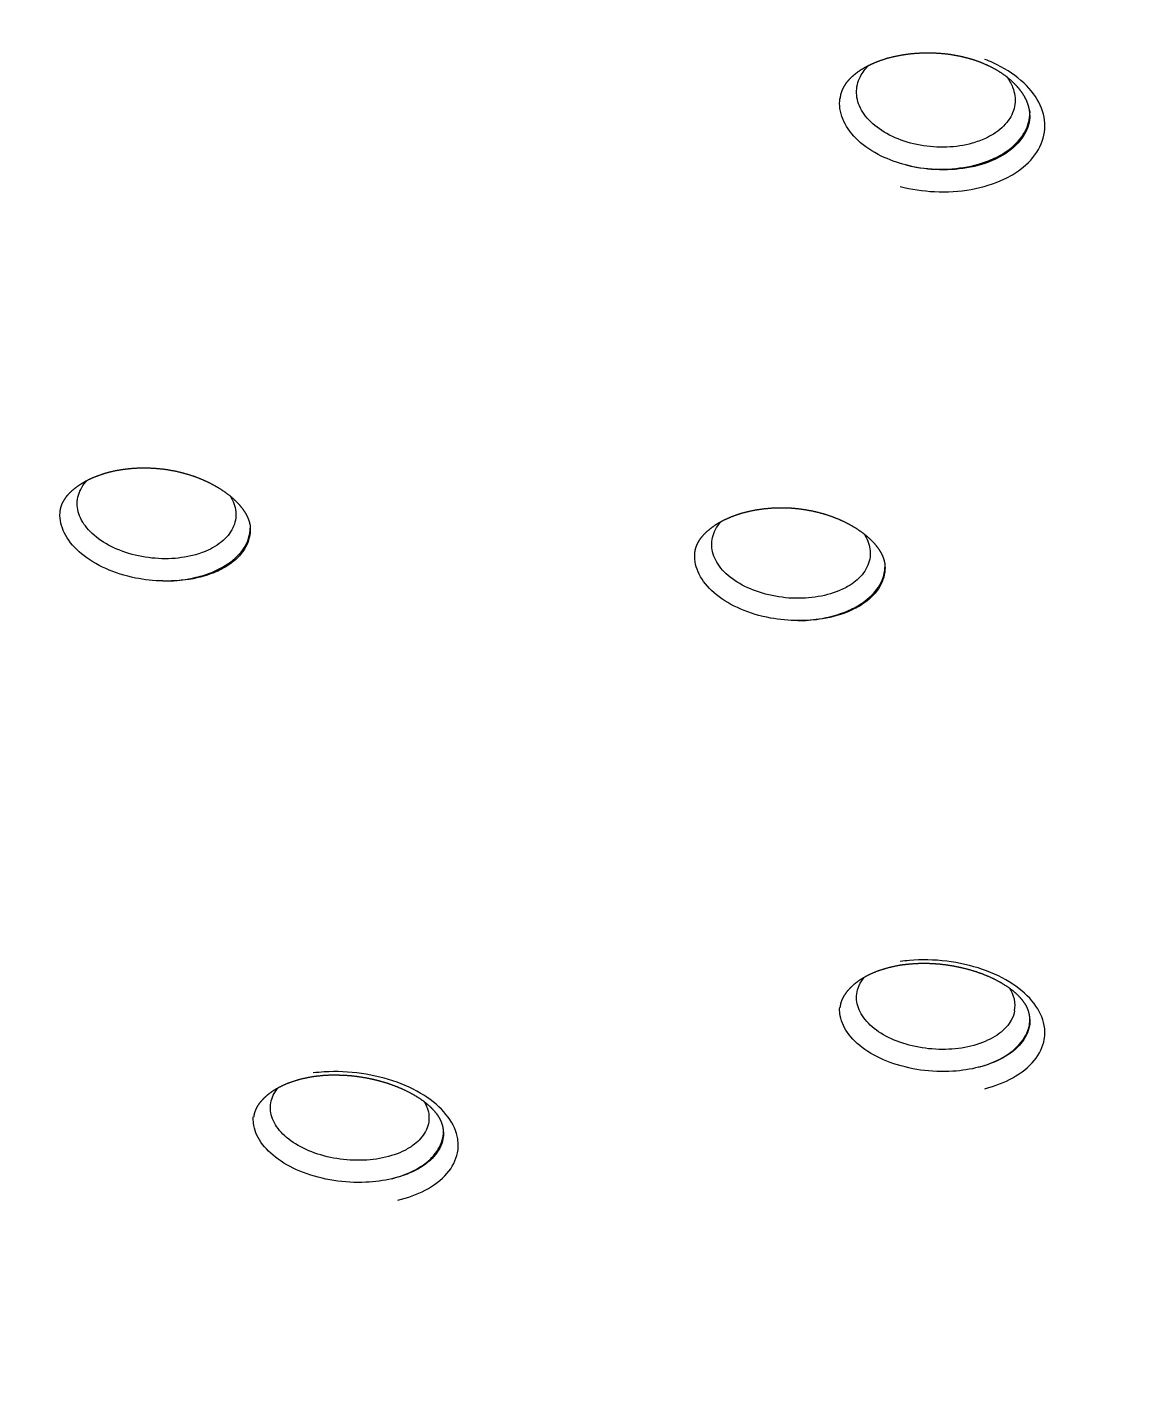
# Model space of a CAD drawing. Header units: millimetres. Extents: x 12827 to 13247, y 6457 to 7051.
# Drawn here: x 12955.004 to 12956.417, y 6714.666 to 6716.396 of the extents above; entities that cross this region are included whole.
import ezdxf

# ---------------------------------------------------------------- set-up
doc = ezdxf.new("R2010")
doc.units = ezdxf.units.MM
doc.header["$LTSCALE"] = 10
doc.layers.add('DWG', color=7, linetype='Continuous')
doc.layers.add('W', color=7, linetype='Continuous')

# ---------------------------------------------------------------- blocks, each defined once
blk = doc.blocks.new('A$C79601A18')
at = {"layer": 'W'}
blk.add_arc((39.7634, 77.4618), 0.0386, 349.9283, 34.1682, dxfattribs=at)
for points, degree, knots in [([(35.0181, 77.9442), (35.019, 78.0128), (35.0217, 78.0814), (35.0262, 78.15), (35.0324, 78.2186), (35.0404, 78.287), (35.0502, 78.3554), (35.0618, 78.4237), (35.0751, 78.4918), (35.0902, 78.5599), (35.1071, 78.6277), (35.1258, 78.6954), (35.1462, 78.763), (35.1683, 78.8303), (35.1923, 78.8974), (35.2179, 78.9643), (35.2453, 79.0309), (35.2745, 79.0973), (35.3053, 79.1633), (35.3379, 79.2291), (35.3722, 79.2945), (35.408, 79.3592), (35.4454, 79.4236), (35.4845, 79.4876), (35.5253, 79.5512), (35.5677, 79.6144), (35.6118, 79.6772), (35.6575, 79.7396), (35.7047, 79.8015), (35.7536, 79.8629), (35.8041, 79.9239), (35.8562, 79.9843), (35.9098, 80.0443), (35.965, 80.1037), (36.0218, 80.1626), (36.08, 80.2209), (36.1398, 80.2786), (36.201, 80.3358), (36.2638, 80.3923), (36.328, 80.4482), (36.3936, 80.5035), (36.4604, 80.5579), (36.5285, 80.6116), (36.598, 80.6646), (36.6689, 80.7169), (36.7411, 80.7685), (36.8147, 80.8194), (36.8896, 80.8696), (36.9657, 80.9191), (37.0432, 80.9677), (37.1218, 81.0157), (37.2017, 81.0628), (37.2829, 81.1091), (37.3652, 81.1547), (37.4486, 81.1994), (37.5333, 81.2433), (37.619, 81.2863), (37.7059, 81.3285), (37.7938, 81.3698), (37.8828, 81.4103), (37.9728, 81.4498), (38.0638, 81.4885), (38.1558, 81.5262), (38.2487, 81.5631), (38.3426, 81.599), (38.4374, 81.634), (38.5331, 81.668), (38.6296, 81.7011), (38.727, 81.7332), (38.8252, 81.7643), (38.9242, 81.7945), (39.024, 81.8237), (39.1245, 81.8519), (39.2258, 81.8791), (39.3277, 81.9053), (39.4303, 81.9305), (39.5335, 81.9546), (39.6373, 81.9778), (39.7418, 81.9999), (39.8467, 82.0209), (39.9523, 82.041), (40.0583, 82.0599), (40.1648, 82.0779), (40.2718, 82.0947), (40.3792, 82.1105), (40.487, 82.1253), (40.5951, 82.1389), (40.7036, 82.1515), (40.8124, 82.163), (40.9215, 82.1734), (41.0309, 82.1828), (41.1405, 82.1911), (41.2502, 82.1982), (41.3602, 82.2043), (41.4703, 82.2093), (41.5805, 82.2132), (41.6908, 82.216), (41.8011, 82.2177), (41.9115, 82.2183), (42.0219, 82.2178), (42.1322, 82.2163), (42.2425, 82.2136), (42.3528, 82.2098), (42.4629, 82.205), (42.5729, 82.199), (42.6827, 82.192), (42.7923, 82.1838), (42.9017, 82.1746), (43.0108, 82.1643), (43.1197, 82.1529), (43.2282, 82.1405), (43.3364, 82.1269), (43.4443, 82.1123), (43.5517, 82.0967), (43.6588, 82.0799), (43.7654, 82.0621), (43.8715, 82.0433), (43.9771, 82.0233), (44.0822, 82.0024), (44.1867, 81.9804), (44.2907, 81.9574), (44.394, 81.9333), (44.4967, 81.9083), (44.5987, 81.8822), (44.7, 81.8551), (44.8007, 81.827), (44.9005, 81.7979), (44.9997, 81.7679), (45.098, 81.7368), (45.1955, 81.7048), (45.2922, 81.6718), (45.388, 81.6379), (45.4829, 81.603), (45.5769, 81.5672), (45.67, 81.5305), (45.7621, 81.4928), (45.8532, 81.4543), (45.9433, 81.4148), (46.0324, 81.3745), (46.1204, 81.3333), (46.2074, 81.2912), (46.2932, 81.2483), (46.3779, 81.2045), (46.4614, 81.1599), (46.5438, 81.1145), (46.625, 81.0683), (46.705, 81.0213), (46.7838, 80.9735), (46.8613, 80.9249), (46.9376, 80.8756), (47.0125, 80.8256), (47.0862, 80.7748), (47.1586, 80.7233), (47.2296, 80.6711), (47.2992, 80.6182), (47.3675, 80.5646), (47.4343, 80.5104), (47.4998, 80.4555), (47.5638, 80.4), (47.6264, 80.3439), (47.6875, 80.2871), (47.7472, 80.2297), (47.8055, 80.1718), (47.8622, 80.1133), (47.9174, 80.0542), (47.971, 79.9946), (48.0231, 79.9345), (48.0737, 79.8739), (48.1226, 79.8128), (48.17, 79.7513), (48.2158, 79.6893), (48.2599, 79.6269), (48.3025, 79.564), (48.3434, 79.5008), (48.3827, 79.4372), (48.4203, 79.3732), (48.4563, 79.3089), (48.4906, 79.2442), (48.5232, 79.1792), (48.5542, 79.1139), (48.5835, 79.0483), (48.6062, 78.9942), (48.6279, 78.94), (48.6484, 78.8856), (48.6677, 78.831), (48.6859, 78.7762), (48.7029, 78.7214), (48.7187, 78.6664), (48.7334, 78.6113), (48.7469, 78.5561), (48.7593, 78.5008), (48.7704, 78.4454), (48.7804, 78.3899), (48.7893, 78.3343), (48.7969, 78.2787), (48.8034, 78.223), (48.8087, 78.1673), (48.8128, 78.1116), (48.8158, 78.0558), (48.8175, 78), (48.8181, 77.9442)], 1, [6.283185, 6.283185, 6.299334, 6.315483, 6.331633, 6.347782, 6.363931, 6.38008, 6.396229, 6.412378, 6.428527, 6.444676, 6.460825, 6.476974, 6.493123, 6.509272, 6.525421, 6.541571, 6.55772, 6.573869, 6.590018, 6.606167, 6.622217, 6.638267, 6.654317, 6.670367, 6.686417, 6.702467, 6.718517, 6.734567, 6.750617, 6.766667, 6.782716, 6.798766, 6.814816, 6.830866, 6.846916, 6.862966, 6.879016, 6.895066, 6.911116, 6.927166, 6.943135, 6.959103, 6.975071, 6.99104, 7.007008, 7.022977, 7.038945, 7.054914, 7.070882, 7.08685, 7.102819, 7.118787, 7.134756, 7.150724, 7.166693, 7.182661, 7.198629, 7.214598, 7.230566, 7.246535, 7.262493, 7.27845, 7.294408, 7.310366, 7.326324, 7.342282, 7.35824, 7.374198, 7.390156, 7.406113, 7.422071, 7.438029, 7.453987, 7.469945, 7.485903, 7.501861, 7.517818, 7.533776, 7.549734, 7.565692, 7.581655, 7.597617, 7.61358, 7.629543, 7.645505, 7.661468, 7.67743, 7.693393, 7.709356, 7.725318, 7.741281, 7.757244, 7.773206, 7.789169, 7.805131, 7.821094, 7.837057, 7.853019, 7.868982, 7.884945, 7.900909, 7.916874, 7.932839, 7.948803, 7.964768, 7.980733, 7.996698, 8.012662, 8.028627, 8.044592, 8.060557, 8.076521, 8.092486, 8.108451, 8.124415, 8.14038, 8.156345, 8.17231, 8.188274, 8.204239, 8.220201, 8.236162, 8.252124, 8.268086, 8.284048, 8.300009, 8.315971, 8.331933, 8.347894, 8.363856, 8.379818, 8.395779, 8.411741, 8.427703, 8.443664, 8.459626, 8.475588, 8.49155, 8.507511, 8.523473, 8.539431, 8.555388, 8.571346, 8.587303, 8.603261, 8.619219, 8.635176, 8.651134, 8.667091, 8.683049, 8.699007, 8.714964, 8.730922, 8.746879, 8.762837, 8.778795, 8.794752, 8.81071, 8.826667, 8.842625, 8.858602, 8.874578, 8.890554, 8.906531, 8.922507, 8.938484, 8.95446, 8.970437, 8.986413, 9.00239, 9.018366, 9.034343, 9.050319, 9.066295, 9.082272, 9.098248, 9.114225, 9.130201, 9.146178, 9.162154, 9.175285, 9.188417, 9.201548, 9.214679, 9.22781, 9.240941, 9.254073, 9.267204, 9.280335, 9.293466, 9.306597, 9.319728, 9.33286, 9.345991, 9.359122, 9.372253, 9.385384, 9.398516, 9.411647, 9.424778, 9.424778]), ([(39.5817, 78.6049), (39.5825, 78.6099), (39.584, 78.6148), (39.5864, 78.6198), (39.5895, 78.6246), (39.5935, 78.6294), (39.5975, 78.6333), (39.6021, 78.6371), (39.6073, 78.6408), (39.613, 78.6442), (39.6192, 78.6474), (39.626, 78.6505), (39.6333, 78.6532), (39.641, 78.6557), (39.649, 78.6577), (39.6582, 78.6596), (39.6676, 78.661), (39.6773, 78.662), (39.6871, 78.6625), (39.6974, 78.6625), (39.7077, 78.6619), (39.7179, 78.6609), (39.7281, 78.6592), (39.7358, 78.6576), (39.7435, 78.6556), (39.7509, 78.6534), (39.7581, 78.6508)], 1, [0, 0, 0.05262, 0.10524, 0.15786, 0.21048, 0.2631, 0.306445, 0.349789, 0.393134, 0.436478, 0.479823, 0.52495, 0.570077, 0.615204, 0.660331, 0.710131, 0.759932, 0.809732, 0.859533, 0.910823, 0.962113, 1.013404, 1.064694, 1.104881, 1.145068, 1.185255, 1.225443, 1.225443]), ([(39.7646, 78.5546), (39.7594, 78.5522), (39.7538, 78.5501), (39.748, 78.5485), (39.738, 78.5457), (39.727, 78.544), (39.7159, 78.5436), (39.7048, 78.5432), (39.6933, 78.544), (39.6823, 78.546), (39.6823, 78.546), (39.6823, 78.546), (39.6822, 78.546), (39.6713, 78.548), (39.6605, 78.5512), (39.6509, 78.5554), (39.6413, 78.5596), (39.6325, 78.5649), (39.6254, 78.5708), (39.6182, 78.5766), (39.6124, 78.5833), (39.6085, 78.5902), (39.6046, 78.5972), (39.6025, 78.6045), (39.6022, 78.6117), (39.602, 78.6189), (39.6036, 78.6261), (39.6071, 78.6327), (39.6097, 78.6377), (39.6133, 78.6424), (39.6178, 78.6468)], 3, [0, 0, 0, 0, 0.0315059, 0.0315059, 0.0315059, 0.0853637, 0.0853637, 0.0853637, 0.1392151, 0.1392151, 0.1392151, 0.1393223, 0.1393223, 0.1393223, 0.1932107, 0.1932107, 0.1932107, 0.2469845, 0.2469845, 0.2469845, 0.3006241, 0.3006241, 0.3006241, 0.3541672, 0.3541672, 0.3541672, 0.4076923, 0.4076923, 0.4076923, 0.4476997, 0.4476997, 0.4476997, 0.4476997]), ([(39.6572, 78.4939), (39.671, 78.4904), (39.6858, 78.4882), (39.7003, 78.4875), (39.716, 78.4867), (39.732, 78.4877), (39.7468, 78.4903), (39.7616, 78.493), (39.7756, 78.4973), (39.7878, 78.5031), (39.7955, 78.5067), (39.8025, 78.5108), (39.8086, 78.5154), (39.8184, 78.5228), (39.8263, 78.5314), (39.8315, 78.5406), (39.8367, 78.5498), (39.8395, 78.5599), (39.8396, 78.5699), (39.8396, 78.58), (39.837, 78.5903), (39.8319, 78.6001), (39.8268, 78.6099), (39.8191, 78.6193), (39.8094, 78.6277), (39.7997, 78.6362), (39.7877, 78.6437), (39.7745, 78.6498), (39.7711, 78.6514), (39.7676, 78.6528), (39.764, 78.6542)], 3, [0, 0, 0, 0, 0.105635, 0.105635, 0.105635, 0.21966, 0.21966, 0.21966, 0.333497, 0.333497, 0.333497, 0.404144, 0.404144, 0.404144, 0.517359, 0.517359, 0.517359, 0.630573, 0.630573, 0.630573, 0.743803, 0.743803, 0.743803, 0.857229, 0.857229, 0.857229, 0.97094, 0.97094, 0.97094, 1, 1, 1, 1]), ([(39.7581, 78.6508), (39.7656, 78.6476), (39.7728, 78.6442), (39.7796, 78.6404), (39.7859, 78.6364), (39.7918, 78.632), (39.7972, 78.6274), (39.8021, 78.6227), (39.8064, 78.6179), (39.8104, 78.6126), (39.8137, 78.6073), (39.8163, 78.6021), (39.8182, 78.5969), (39.8194, 78.5925), (39.8201, 78.5882), (39.8203, 78.584)], 1, [0, 0, 0.0442098, 0.0884196, 0.1326294, 0.1768392, 0.2223942, 0.2679492, 0.3135042, 0.3590591, 0.4084662, 0.4578732, 0.5072802, 0.5566872, 0.5998711, 0.6430551, 0.686239, 0.686239]), ([(39.7912, 78.6325), (39.7945, 78.6281), (39.7971, 78.6236), (39.7989, 78.619), (39.8017, 78.612), (39.8027, 78.6046), (39.8017, 78.5975), (39.8008, 78.5904), (39.798, 78.5833), (39.7934, 78.577), (39.7889, 78.5707), (39.7825, 78.5649), (39.7748, 78.5601), (39.7716, 78.5581), (39.7682, 78.5562), (39.7646, 78.5546)], 3, [0.7829202, 0.7829202, 0.7829202, 0.7829202, 0.8174318, 0.8174318, 0.8174318, 0.8709534, 0.8709534, 0.8709534, 0.924485, 0.924485, 0.924485, 0.9781128, 0.9781128, 0.9781128, 1, 1, 1, 1]), ([(39.6645, 78.5211), (39.6536, 78.5239), (39.643, 78.5278), (39.6334, 78.5324), (39.6223, 78.5378), (39.6123, 78.5445), (39.6043, 78.5519), (39.5963, 78.5593), (39.5901, 78.5675), (39.5862, 78.576), (39.5822, 78.5844), (39.5804, 78.5933), (39.581, 78.6019), (39.581, 78.603), (39.5811, 78.604), (39.5813, 78.605)], 3, [0, 0, 0, 0, 0.08722, 0.08722, 0.08722, 0.1893989, 0.1893989, 0.1893989, 0.2914804, 0.2914804, 0.2914804, 0.3933732, 0.3933732, 0.3933732, 0.4053304, 0.4053304, 0.4053304, 0.4053304]), ([(39.6645, 78.5211), (39.6686, 78.5201), (39.6727, 78.5192), (39.6769, 78.5185), (39.6901, 78.5162), (39.704, 78.5153), (39.7173, 78.516), (39.7306, 78.5166), (39.7438, 78.5187), (39.7558, 78.5221), (39.7629, 78.5241), (39.7696, 78.5266), (39.7758, 78.5295), (39.7802, 78.5316), (39.7843, 78.5338), (39.7881, 78.5362), (39.7973, 78.542), (39.8049, 78.5491), (39.8104, 78.5567), (39.8159, 78.5643), (39.8193, 78.5726), (39.8204, 78.5811), (39.8208, 78.584), (39.8209, 78.587), (39.8208, 78.5899)], 3, [0, 0, 0, 0, 0.0358755, 0.0358755, 0.0358755, 0.1499538, 0.1499538, 0.1499538, 0.2639633, 0.2639633, 0.2639633, 0.3306382, 0.3306382, 0.3306382, 0.3769644, 0.3769644, 0.3769644, 0.4904857, 0.4904857, 0.4904857, 0.6038052, 0.6038052, 0.6038052, 0.6425516, 0.6425516, 0.6425516, 0.6425516]), ([(39.8208, 78.584), (39.8205, 78.5758), (39.8182, 78.5676), (39.8139, 78.5601), (39.8094, 78.5522), (39.8027, 78.5448), (39.7943, 78.5386), (39.7891, 78.5346), (39.783, 78.5311), (39.7765, 78.528), (39.766, 78.5232), (39.754, 78.5195), (39.7413, 78.5174), (39.7286, 78.5152), (39.715, 78.5145), (39.7015, 78.5152), (39.6891, 78.5159), (39.6764, 78.5179), (39.6645, 78.5211)], 3, [0.3747937, 0.3747937, 0.3747937, 0.3747937, 0.4826509, 0.4826509, 0.4826509, 0.5958101, 0.5958101, 0.5958101, 0.6664318, 0.6664318, 0.6664318, 0.7802579, 0.7802579, 0.7802579, 0.8943124, 0.8943124, 0.8943124, 1, 1, 1, 1]), ([(38.5985, 78.0853), (38.5994, 78.0899), (38.6011, 78.0945), (38.6036, 78.0991), (38.6068, 78.1038), (38.6109, 78.1084), (38.615, 78.1121), (38.6197, 78.1158), (38.6249, 78.1193), (38.6306, 78.1227), (38.6367, 78.1258), (38.6442, 78.1289), (38.6521, 78.1318), (38.6605, 78.1342), (38.6693, 78.1362), (38.6785, 78.1377), (38.688, 78.1388), (38.6978, 78.1394), (38.7077, 78.1395), (38.7174, 78.139), (38.7272, 78.1381)], 1, [0, 0, 0.0532286, 0.1064572, 0.1596859, 0.2129145, 0.2661431, 0.3105213, 0.3548995, 0.3992778, 0.443656, 0.4880342, 0.5376056, 0.5871771, 0.6367485, 0.68632, 0.7362941, 0.7862683, 0.8362425, 0.8862166, 0.9351491, 0.9840816, 0.9840816]), ([(38.7792, 78.0333), (38.7742, 78.0313), (38.7688, 78.0297), (38.7631, 78.0284), (38.753, 78.0261), (38.7419, 78.0249), (38.7307, 78.0249), (38.7196, 78.0249), (38.708, 78.0261), (38.6971, 78.0285), (38.6862, 78.0308), (38.6757, 78.0343), (38.6662, 78.0387), (38.6568, 78.0431), (38.6483, 78.0484), (38.6414, 78.0544), (38.6345, 78.0603), (38.629, 78.0669), (38.6254, 78.0737), (38.6218, 78.0805), (38.6199, 78.0877), (38.6199, 78.0946), (38.62, 78.1015), (38.622, 78.1084), (38.6257, 78.1147), (38.6276, 78.1179), (38.6299, 78.1209), (38.6327, 78.1238)], 3, [0, 0, 0, 0, 0.02987, 0.02987, 0.02987, 0.0838685, 0.0838685, 0.0838685, 0.1378642, 0.1378642, 0.1378642, 0.1915964, 0.1915964, 0.1915964, 0.245145, 0.245145, 0.245145, 0.2985716, 0.2985716, 0.2985716, 0.3520052, 0.3520052, 0.3520052, 0.4055727, 0.4055727, 0.4055727, 0.4325611, 0.4325611, 0.4325611, 0.4325611]), ([(38.7272, 78.1381), (38.7361, 78.1368), (38.7449, 78.1351), (38.7535, 78.133), (38.7619, 78.1306), (38.7703, 78.1277), (38.7784, 78.1244), (38.7861, 78.1209), (38.7934, 78.117), (38.8008, 78.1126), (38.8076, 78.1079), (38.8138, 78.1031), (38.8194, 78.098), (38.8243, 78.0929), (38.8285, 78.0876), (38.832, 78.0824), (38.8346, 78.0773), (38.8366, 78.0721), (38.8378, 78.0671), (38.8381, 78.0623)], 1, [0, 0, 0.0449095, 0.089819, 0.1347285, 0.179638, 0.2259568, 0.2722757, 0.3185945, 0.3649133, 0.4146786, 0.4644439, 0.5142093, 0.5639746, 0.6143336, 0.6646927, 0.7150517, 0.7654107, 0.81973, 0.8740493, 0.9283686, 0.9283686]), ([(38.8127, 78.104), (38.8146, 78.1009), (38.8161, 78.0978), (38.8173, 78.0946), (38.8198, 78.0877), (38.8205, 78.0805), (38.8193, 78.0737), (38.818, 78.0669), (38.8149, 78.0602), (38.81, 78.0543), (38.8052, 78.0484), (38.7985, 78.043), (38.7906, 78.0386), (38.7871, 78.0366), (38.7833, 78.0349), (38.7792, 78.0333)], 3, [0.7910047, 0.7910047, 0.7910047, 0.7910047, 0.8153233, 0.8153233, 0.8153233, 0.8687823, 0.8687823, 0.8687823, 0.9224108, 0.9224108, 0.9224108, 0.9762518, 0.9762518, 0.9762518, 1, 1, 1, 1]), ([(39.3984, 78.0326), (39.3992, 78.0372), (39.4008, 78.0418), (39.4031, 78.0465), (39.4062, 78.0512), (39.4102, 78.0559), (39.4142, 78.0598), (39.4187, 78.0635), (39.4239, 78.0672), (39.4295, 78.0707), (39.4355, 78.0739), (39.4429, 78.0772), (39.4507, 78.0802), (39.459, 78.0828), (39.4678, 78.085), (39.4769, 78.0868), (39.4865, 78.0881), (39.4962, 78.0889), (39.5061, 78.0892), (39.5134, 78.0891), (39.5207, 78.0888), (39.5279, 78.0881)], 1, [0, 0, 0.0530689, 0.1061378, 0.1592067, 0.2122756, 0.2653445, 0.3096191, 0.3538936, 0.3981682, 0.4424428, 0.4867174, 0.5362179, 0.5857184, 0.635219, 0.6847195, 0.7347807, 0.7848419, 0.8349032, 0.8849644, 0.9214299, 0.9578954, 0.9943609, 0.9943609]), ([(39.5279, 78.0881), (39.5369, 78.0869), (39.5458, 78.0853), (39.5545, 78.0833), (39.5629, 78.0809), (39.5713, 78.0781), (39.5794, 78.0749), (39.5871, 78.0714), (39.5944, 78.0676), (39.6016, 78.0633), (39.6084, 78.0587), (39.6145, 78.054), (39.6199, 78.0491), (39.6248, 78.044), (39.6289, 78.0389), (39.6322, 78.0338), (39.6348, 78.0288), (39.6367, 78.0237), (39.6378, 78.0188), (39.6381, 78.014)], 1, [0, 0, 0.0451911, 0.0903823, 0.1355734, 0.1807645, 0.2271777, 0.2735909, 0.320004, 0.3664172, 0.4159234, 0.4654297, 0.5149359, 0.5644422, 0.6144848, 0.6645274, 0.71457, 0.7646126, 0.8181042, 0.8715957, 0.9250873, 0.9250873]), ([(38.7279, 77.9969), (38.7164, 77.9971), (38.7047, 77.9984), (38.6934, 78.0006), (38.6803, 78.0033), (38.6674, 78.0073), (38.6559, 78.0125), (38.6444, 78.0176), (38.6339, 78.024), (38.6254, 78.0311), (38.6169, 78.0381), (38.61, 78.046), (38.6054, 78.0542), (38.6009, 78.0624), (38.5984, 78.071), (38.5982, 78.0793), (38.5982, 78.0813), (38.5983, 78.0833), (38.5985, 78.0853)], 3, [0, 0, 0, 0, 0.0874026, 0.0874026, 0.0874026, 0.1899956, 0.1899956, 0.1899956, 0.292438, 0.292438, 0.292438, 0.3945875, 0.3945875, 0.3945875, 0.4964313, 0.4964313, 0.4964313, 0.5207802, 0.5207802, 0.5207802, 0.5207802]), ([(39.5942, 77.9918), (39.5898, 77.9891), (39.585, 77.9866), (39.5798, 77.9844), (39.5709, 77.9807), (39.5606, 77.978), (39.55, 77.9765), (39.5393, 77.975), (39.5279, 77.9746), (39.5167, 77.9754), (39.5055, 77.9763), (39.4941, 77.9783), (39.4837, 77.9814), (39.4733, 77.9845), (39.4634, 77.9886), (39.4549, 77.9936), (39.4464, 77.9986), (39.439, 78.0044), (39.4333, 78.0107), (39.4277, 78.017), (39.4236, 78.0239), (39.4215, 78.0308), (39.4193, 78.0378), (39.419, 78.0449), (39.4206, 78.0517), (39.4222, 78.0585), (39.4257, 78.0651), (39.4309, 78.071), (39.4312, 78.0713), (39.4314, 78.0716), (39.4317, 78.0719)], 3, [0, 0, 0, 0, 0.0309155, 0.0309155, 0.0309155, 0.0848181, 0.0848181, 0.0848181, 0.1387163, 0.1387163, 0.1387163, 0.1926507, 0.1926507, 0.1926507, 0.2462595, 0.2462595, 0.2462595, 0.2998286, 0.2998286, 0.2998286, 0.3533498, 0.3533498, 0.3533498, 0.4069109, 0.4069109, 0.4069109, 0.4605508, 0.4605508, 0.4605508, 0.4634477, 0.4634477, 0.4634477, 0.4634477]), ([(38.7279, 77.9969), (38.729, 77.9969), (38.73, 77.9969), (38.7311, 77.9969), (38.7445, 77.997), (38.7578, 77.9986), (38.77, 78.0015), (38.7768, 78.0032), (38.7833, 78.0052), (38.7894, 78.0077), (38.7942, 78.0096), (38.7988, 78.0118), (38.803, 78.0142), (38.8125, 78.0195), (38.8205, 78.0261), (38.8264, 78.0333), (38.8322, 78.0405), (38.836, 78.0485), (38.8374, 78.0568), (38.8378, 78.059), (38.838, 78.0613), (38.8381, 78.0635)], 3, [0, 0, 0, 0, 0.0088977, 0.0088977, 0.0088977, 0.1228649, 0.1228649, 0.1228649, 0.185874, 0.185874, 0.185874, 0.2359805, 0.2359805, 0.2359805, 0.3496156, 0.3496156, 0.3496156, 0.4628405, 0.4628405, 0.4628405, 0.4936838, 0.4936838, 0.4936838, 0.4936838]), ([(38.8381, 78.0623), (38.8381, 78.0618), (38.8381, 78.0613), (38.8381, 78.0608), (38.8378, 78.0524), (38.8352, 78.0442), (38.8306, 78.0368), (38.8259, 78.0294), (38.819, 78.0225), (38.8104, 78.0168), (38.805, 78.0132), (38.7988, 78.01), (38.7921, 78.0073), (38.7814, 78.003), (38.7692, 77.9999), (38.7565, 77.9982), (38.7472, 77.9971), (38.7376, 77.9966), (38.7279, 77.9969)], 3, [0.5000973, 0.5000973, 0.5000973, 0.5000973, 0.5069766, 0.5069766, 0.5069766, 0.6198287, 0.6198287, 0.6198287, 0.7326991, 0.7326991, 0.7326991, 0.8039202, 0.8039202, 0.8039202, 0.9179295, 0.9179295, 0.9179295, 1, 1, 1, 1]), ([(39.6118, 78.0562), (39.6157, 78.0501), (39.6182, 78.0437), (39.6191, 78.0373), (39.6201, 78.0303), (39.6192, 78.0233), (39.6165, 78.0167), (39.6137, 78.0101), (39.6091, 78.0038), (39.6029, 77.9984), (39.6002, 77.9961), (39.5973, 77.9939), (39.5942, 77.9918)], 3, [0.8213102, 0.8213102, 0.8213102, 0.8213102, 0.870137, 0.870137, 0.870137, 0.923724, 0.923724, 0.923724, 0.9774419, 0.9774419, 0.9774419, 1, 1, 1, 1]), ([(39.5284, 77.9469), (39.5169, 77.947), (39.5052, 77.9481), (39.4939, 77.9501), (39.4807, 77.9526), (39.4678, 77.9564), (39.4563, 77.9614), (39.4448, 77.9663), (39.4343, 77.9725), (39.4257, 77.9794), (39.4171, 77.9864), (39.4102, 77.9942), (39.4056, 78.0023), (39.401, 78.0104), (39.3984, 78.0189), (39.3982, 78.0273), (39.3982, 78.0291), (39.3982, 78.0308), (39.3984, 78.0326)], 3, [0, 0, 0, 0, 0.08722, 0.08722, 0.08722, 0.1893989, 0.1893989, 0.1893989, 0.2914804, 0.2914804, 0.2914804, 0.3933732, 0.3933732, 0.3933732, 0.4950692, 0.4950692, 0.4950692, 0.5166767, 0.5166767, 0.5166767, 0.5166767]), ([(39.5284, 77.9469), (39.5373, 77.947), (39.5461, 77.9477), (39.5546, 77.949), (39.5674, 77.9509), (39.5797, 77.9543), (39.5905, 77.9589), (39.5967, 77.9615), (39.6025, 77.9645), (39.6077, 77.9679), (39.6115, 77.9704), (39.615, 77.973), (39.6182, 77.9759), (39.6256, 77.9825), (39.6312, 77.9901), (39.6345, 77.998), (39.6368, 78.0035), (39.638, 78.0093), (39.6381, 78.0151)], 3, [0, 0, 0, 0, 0.0754084, 0.0754084, 0.0754084, 0.1894755, 0.1894755, 0.1894755, 0.2548828, 0.2548828, 0.2548828, 0.3026166, 0.3026166, 0.3026166, 0.4163072, 0.4163072, 0.4163072, 0.4951933, 0.4951933, 0.4951933, 0.4951933]), ([(39.6381, 78.014), (39.6381, 78.0057), (39.6358, 77.9975), (39.6315, 77.9899), (39.627, 77.9824), (39.6204, 77.9753), (39.612, 77.9693), (39.6068, 77.9656), (39.6007, 77.9622), (39.5942, 77.9593), (39.5838, 77.9546), (39.5717, 77.9512), (39.5591, 77.9491), (39.5492, 77.9476), (39.5388, 77.9468), (39.5284, 77.9469)], 3, [0.5001144, 0.5001144, 0.5001144, 0.5001144, 0.6128735, 0.6128735, 0.6128735, 0.7261841, 0.7261841, 0.7261841, 0.7972645, 0.7972645, 0.7972645, 0.911328, 0.911328, 0.911328, 1, 1, 1, 1]), ([(35.0181, 77.9285), (35.019, 77.8599), (35.0216, 77.7913), (35.026, 77.7227), (35.0321, 77.6542), (35.04, 77.5858), (35.0496, 77.5174), (35.061, 77.4492), (35.0741, 77.3811), (35.0889, 77.3131), (35.1054, 77.2453), (35.1237, 77.1777), (35.1437, 77.1103), (35.1654, 77.0431), (35.1888, 76.9761), (35.2139, 76.9094), (35.2408, 76.843), (35.2692, 76.7768), (35.2994, 76.711), (35.3313, 76.6454), (35.3648, 76.5802), (35.4001, 76.515), (35.4371, 76.4502), (35.4758, 76.3857), (35.5161, 76.3217), (35.558, 76.258), (35.6016, 76.1948), (35.6467, 76.1321), (35.6935, 76.0699), (35.7418, 76.0081), (35.7917, 75.9468), (35.8432, 75.886), (35.8962, 75.8258), (35.9507, 75.7661), (36.0067, 75.707), (36.0642, 75.6485), (36.1232, 75.5905), (36.1837, 75.5332), (36.2456, 75.4764), (36.309, 75.4203), (36.3738, 75.3649), (36.4403, 75.3098), (36.5082, 75.2554), (36.5776, 75.2017), (36.6482, 75.1487), (36.7203, 75.0964), (36.7936, 75.0448), (36.8683, 74.994), (36.9442, 74.944), (37.0215, 74.8947), (37.0999, 74.8462), (37.1796, 74.7985), (37.2605, 74.7516), (37.3426, 74.7055), (37.4259, 74.6603), (37.5103, 74.6159), (37.5959, 74.5723), (37.6825, 74.5296), (37.7702, 74.4878), (37.859, 74.4469), (37.9488, 74.4068), (38.0397, 74.3676), (38.1316, 74.3294), (38.2245, 74.2921), (38.3183, 74.2557), (38.413, 74.2202), (38.5086, 74.1857), (38.6051, 74.1522), (38.7025, 74.1196), (38.8006, 74.088), (38.8996, 74.0574), (38.9993, 74.0278), (39.0998, 73.9991), (39.201, 73.9715), (39.3029, 73.9449), (39.4054, 73.9193), (39.5086, 73.8948), (39.6125, 73.8713), (39.7169, 73.8488), (39.8218, 73.8274), (39.9273, 73.807), (40.0333, 73.7877), (40.1398, 73.7694), (40.2467, 73.7522), (40.3541, 73.7361), (40.4618, 73.721), (40.5699, 73.707), (40.6784, 73.6941), (40.7872, 73.6823), (40.8962, 73.6716), (41.0055, 73.6619), (41.1151, 73.6534), (41.2249, 73.6459), (41.3348, 73.6395), (41.4449, 73.6343), (41.5551, 73.6301), (41.6654, 73.627), (41.7758, 73.6251), (41.8862, 73.6242), (41.9966, 73.6244), (42.107, 73.6258), (42.2174, 73.6282), (42.3276, 73.6317), (42.4378, 73.6364), (42.5478, 73.6421), (42.6576, 73.6489), (42.7673, 73.6568), (42.8768, 73.6658), (42.986, 73.6759), (43.0949, 73.6871), (43.2035, 73.6994), (43.3118, 73.7128), (43.4198, 73.7272), (43.5274, 73.7427), (43.6345, 73.7593), (43.7412, 73.7769), (43.8475, 73.7956), (43.9532, 73.8154), (44.0585, 73.8362), (44.1632, 73.8581), (44.2673, 73.881), (44.3708, 73.9049), (44.4737, 73.9299), (44.576, 73.9559), (44.6776, 73.9829), (44.7784, 74.0109), (44.8786, 74.04), (44.978, 74.07), (45.0766, 74.101), (45.1744, 74.133), (45.2713, 74.166), (45.3675, 74.1999), (45.4627, 74.2348), (45.557, 74.2706), (45.6504, 74.3074), (45.7428, 74.3451), (45.8343, 74.3838), (45.9248, 74.4233), (46.0142, 74.4637), (46.1026, 74.5051), (46.1899, 74.5473), (46.2762, 74.5904), (46.3613, 74.6343), (46.4453, 74.6791), (46.5282, 74.7247), (46.6098, 74.7712), (46.6903, 74.8185), (46.7696, 74.8665), (46.8476, 74.9154), (46.9243, 74.965), (46.9998, 75.0155), (47.0739, 75.0666), (47.1468, 75.1185), (47.2183, 75.1712), (47.2885, 75.2245), (47.3572, 75.2786), (47.4246, 75.3333), (47.4906, 75.3887), (47.5551, 75.4448), (47.6183, 75.5015), (47.6799, 75.5588), (47.74, 75.6167), (47.7986, 75.6753), (47.8557, 75.7343), (47.9113, 75.794), (47.9654, 75.8542), (48.0179, 75.915), (48.0688, 75.9763), (48.1182, 76.0381), (48.166, 76.1004), (48.2121, 76.1632), (48.2567, 76.2265), (48.2997, 76.2902), (48.341, 76.3543), (48.3806, 76.4189), (48.4186, 76.4838), (48.4549, 76.5492), (48.4896, 76.6149), (48.5225, 76.681), (48.5538, 76.7474), (48.5833, 76.8141), (48.6061, 76.8686), (48.6277, 76.9233), (48.6482, 76.9781), (48.6675, 77.0331), (48.6857, 77.0883), (48.7027, 77.1436), (48.7185, 77.1991), (48.7332, 77.2547), (48.7468, 77.3104), (48.7591, 77.3663), (48.7703, 77.4222), (48.7803, 77.4782), (48.7892, 77.5343), (48.7969, 77.5905), (48.8034, 77.6468), (48.8087, 77.7031), (48.8128, 77.7594), (48.8158, 77.8158), (48.8175, 77.8721), (48.8181, 77.9285)], 1, [0, 0, 0.015855, 0.031709, 0.047563, 0.063418, 0.079272, 0.095127, 0.110981, 0.126836, 0.14269, 0.158545, 0.174399, 0.190254, 0.206108, 0.221963, 0.237817, 0.253672, 0.269526, 0.285381, 0.301235, 0.31709, 0.333037, 0.348984, 0.364931, 0.380878, 0.396825, 0.412772, 0.428719, 0.444666, 0.460614, 0.476561, 0.492508, 0.508455, 0.524402, 0.540349, 0.556296, 0.572243, 0.58819, 0.604137, 0.620084, 0.636031, 0.652062, 0.668092, 0.684122, 0.700152, 0.716182, 0.732212, 0.748243, 0.764273, 0.780303, 0.796333, 0.812363, 0.828393, 0.844424, 0.860454, 0.876484, 0.892514, 0.908544, 0.924575, 0.940605, 0.956635, 0.972677, 0.988719, 1.004762, 1.020804, 1.036846, 1.052889, 1.068931, 1.084973, 1.101016, 1.117058, 1.1331, 1.149143, 1.165185, 1.181227, 1.19727, 1.213312, 1.229354, 1.245397, 1.261439, 1.277481, 1.293519, 1.309557, 1.325594, 1.341632, 1.35767, 1.373707, 1.389745, 1.405783, 1.421821, 1.437858, 1.453896, 1.469934, 1.485971, 1.502009, 1.518047, 1.534084, 1.550122, 1.56616, 1.582198, 1.598235, 1.614271, 1.630306, 1.646342, 1.662377, 1.678413, 1.694448, 1.710484, 1.72652, 1.742555, 1.758591, 1.774626, 1.790662, 1.806697, 1.822733, 1.838768, 1.854804, 1.870839, 1.886875, 1.90291, 1.918946, 1.934984, 1.951023, 1.967061, 1.9831, 1.999138, 2.015177, 2.031215, 2.047254, 2.063293, 2.079331, 2.09537, 2.111408, 2.127447, 2.143485, 2.159524, 2.175562, 2.191601, 2.207639, 2.223678, 2.239716, 2.255759, 2.271801, 2.287844, 2.303886, 2.319929, 2.335971, 2.352014, 2.368056, 2.384098, 2.400141, 2.416183, 2.432226, 2.448268, 2.464311, 2.480353, 2.496396, 2.512438, 2.528481, 2.544523, 2.560566, 2.576588, 2.592611, 2.608634, 2.624656, 2.640679, 2.656702, 2.672724, 2.688747, 2.704769, 2.720792, 2.736815, 2.752837, 2.76886, 2.784883, 2.800905, 2.816928, 2.832951, 2.848973, 2.864996, 2.881019, 2.894047, 2.907076, 2.920105, 2.933133, 2.946162, 2.959191, 2.97222, 2.985248, 2.998277, 3.011306, 3.024334, 3.037363, 3.050392, 3.06342, 3.076449, 3.089478, 3.102507, 3.115535, 3.128564, 3.141593, 3.141593]), ([(39.764, 77.3571), (39.7769, 77.3604), (39.7889, 77.3651), (39.7991, 77.3708), (39.8102, 77.3769), (39.8195, 77.3844), (39.8262, 77.3926), (39.8329, 77.4007), (39.8372, 77.4099), (39.8388, 77.4191), (39.8398, 77.425), (39.8398, 77.4309), (39.8388, 77.4369), (39.8371, 77.4463), (39.8327, 77.4558), (39.8259, 77.4646), (39.8192, 77.4734), (39.81, 77.4818), (39.799, 77.489), (39.788, 77.4963), (39.7749, 77.5026), (39.7608, 77.5074), (39.7468, 77.5123), (39.7313, 77.5158), (39.7158, 77.5177), (39.7002, 77.5196), (39.6841, 77.5199), (39.6688, 77.5187), (39.6649, 77.5183), (39.661, 77.5179), (39.6572, 77.5174)], 3, [0, 0, 0, 0, 0.105635, 0.105635, 0.105635, 0.21966, 0.21966, 0.21966, 0.333497, 0.333497, 0.333497, 0.404144, 0.404144, 0.404144, 0.517359, 0.517359, 0.517359, 0.630573, 0.630573, 0.630573, 0.743803, 0.743803, 0.743803, 0.857229, 0.857229, 0.857229, 0.97094, 0.97094, 0.97094, 1, 1, 1, 1]), ([(39.5817, 77.4595), (39.5825, 77.4643), (39.5841, 77.4693), (39.5867, 77.4743), (39.5901, 77.4793), (39.5945, 77.4843), (39.5988, 77.4884), (39.6039, 77.4924), (39.6096, 77.4962), (39.6159, 77.4998), (39.6228, 77.5031), (39.6303, 77.506), (39.6383, 77.5086), (39.6468, 77.5108), (39.6556, 77.5126), (39.6612, 77.5135)], 1, [0, 0, 0.0586243, 0.1172487, 0.175873, 0.2344973, 0.2931216, 0.34156, 0.3899983, 0.4384366, 0.4868749, 0.5353133, 0.5838823, 0.6324513, 0.6810203, 0.7295893, 0.759794, 0.759794]), ([(39.6612, 77.5135), (39.6697, 77.5144), (39.6784, 77.515), (39.6872, 77.5152), (39.696, 77.515), (39.7052, 77.5144), (39.7144, 77.5134), (39.7234, 77.512), (39.7323, 77.5102), (39.7418, 77.5079), (39.7511, 77.5052), (39.76, 77.5021), (39.7685, 77.4987), (39.7769, 77.4947), (39.7847, 77.4905), (39.7919, 77.486), (39.7984, 77.4813), (39.8036, 77.4768), (39.8081, 77.4722), (39.8119, 77.4676), (39.8149, 77.4632), (39.817, 77.4592), (39.8185, 77.4553), (39.8195, 77.4515), (39.8201, 77.4478), (39.8202, 77.4447)], 1, [0, 0, 0.044292, 0.088583, 0.132875, 0.177166, 0.223034, 0.268901, 0.314768, 0.360635, 0.410689, 0.460742, 0.510796, 0.560849, 0.6127, 0.66455, 0.7164, 0.76825, 0.815823, 0.863396, 0.910968, 0.958541, 1.001696, 1.044851, 1.088007, 1.131162, 1.168027, 1.168027]), ([(39.8015, 77.455), (39.8008, 77.4511), (39.7994, 77.4473), (39.7973, 77.4436), (39.7939, 77.4374), (39.7886, 77.4315), (39.7819, 77.4265), (39.7751, 77.4215), (39.7667, 77.4172), (39.7574, 77.4139), (39.7574, 77.4139), (39.7573, 77.4139), (39.7573, 77.4139), (39.748, 77.4107), (39.7374, 77.4084), (39.7266, 77.4073), (39.7157, 77.4063), (39.7043, 77.4063), (39.6931, 77.4075), (39.682, 77.4087), (39.6709, 77.411), (39.6607, 77.4143), (39.6506, 77.4176), (39.6411, 77.4219), (39.633, 77.427), (39.625, 77.432), (39.6181, 77.4379), (39.6131, 77.4441), (39.608, 77.4504), (39.6046, 77.4571), (39.6031, 77.4638), (39.6016, 77.4706), (39.602, 77.4774), (39.6042, 77.4839), (39.6057, 77.488), (39.6078, 77.4919), (39.6107, 77.4957), (39.6112, 77.4964), (39.6118, 77.4972), (39.6125, 77.4979)], 3, [0, 0, 0, 0, 0.0315059, 0.0315059, 0.0315059, 0.0853637, 0.0853637, 0.0853637, 0.1392151, 0.1392151, 0.1392151, 0.1393223, 0.1393223, 0.1393223, 0.1932107, 0.1932107, 0.1932107, 0.2469845, 0.2469845, 0.2469845, 0.3006241, 0.3006241, 0.3006241, 0.3541672, 0.3541672, 0.3541672, 0.4076923, 0.4076923, 0.4076923, 0.4612641, 0.4612641, 0.4612641, 0.5148336, 0.5148336, 0.5148336, 0.5483956, 0.5483956, 0.5483956, 0.5552492, 0.5552492, 0.5552492, 0.5552492]), ([(39.756, 77.3841), (39.7458, 77.3815), (39.7347, 77.3797), (39.7234, 77.379), (39.7102, 77.3782), (39.6963, 77.3787), (39.683, 77.3806), (39.6697, 77.3825), (39.6566, 77.3858), (39.6447, 77.3901), (39.6328, 77.3945), (39.6219, 77.4001), (39.6127, 77.4065), (39.6036, 77.4129), (39.5961, 77.4203), (39.5908, 77.4279), (39.5854, 77.4356), (39.5822, 77.4438), (39.5812, 77.4519), (39.5809, 77.4544), (39.5808, 77.457), (39.581, 77.4595)], 3, [0, 0, 0, 0, 0.08722, 0.08722, 0.08722, 0.1893989, 0.1893989, 0.1893989, 0.2914804, 0.2914804, 0.2914804, 0.3933732, 0.3933732, 0.3933732, 0.4950692, 0.4950692, 0.4950692, 0.5966444, 0.5966444, 0.5966444, 0.6286972, 0.6286972, 0.6286972, 0.6286972]), ([(39.8208, 77.4447), (39.8209, 77.4419), (39.8207, 77.4391), (39.8202, 77.4364), (39.8188, 77.4285), (39.8151, 77.4208), (39.8093, 77.4139), (39.8036, 77.407), (39.7956, 77.4007), (39.7862, 77.3955), (39.7774, 77.3908), (39.7671, 77.3869), (39.756, 77.3841)], 3, [0.6271953, 0.6271953, 0.6271953, 0.6271953, 0.6664318, 0.6664318, 0.6664318, 0.7802579, 0.7802579, 0.7802579, 0.8943124, 0.8943124, 0.8943124, 1, 1, 1, 1]), ([(39.756, 77.3841), (39.7598, 77.3851), (39.7635, 77.3863), (39.7671, 77.3876), (39.7783, 77.3916), (39.7884, 77.3968), (39.7965, 77.403), (39.8046, 77.4091), (39.811, 77.4163), (39.8151, 77.4238), (39.8175, 77.4283), (39.8192, 77.433), (39.8201, 77.4377), (39.8205, 77.44), (39.8208, 77.4423), (39.8208, 77.4446)], 3, [0, 0, 0, 0, 0.0358755, 0.0358755, 0.0358755, 0.1499538, 0.1499538, 0.1499538, 0.2639633, 0.2639633, 0.2639633, 0.3306382, 0.3306382, 0.3306382, 0.3628516, 0.3628516, 0.3628516, 0.3628516]), ([(39.0241, 77.2165), (39.0366, 77.2195), (39.0483, 77.2238), (39.0584, 77.2291), (39.0696, 77.2349), (39.079, 77.2421), (39.086, 77.2501), (39.0928, 77.2581), (39.0974, 77.267), (39.0992, 77.2762), (39.1004, 77.2819), (39.1005, 77.2879), (39.0995, 77.2937), (39.098, 77.3031), (39.0938, 77.3126), (39.0873, 77.3214), (39.0808, 77.3303), (39.0717, 77.3388), (39.0608, 77.3462), (39.05, 77.3535), (39.0371, 77.36), (39.0232, 77.3651), (39.0092, 77.3702), (38.9938, 77.374), (38.9784, 77.3762), (38.9628, 77.3784), (38.9467, 77.3791), (38.9314, 77.3782), (38.9266, 77.3779), (38.9219, 77.3775), (38.9172, 77.3769)], 3, [0, 0, 0, 0, 0.102164, 0.102164, 0.102164, 0.216108, 0.216108, 0.216108, 0.329763, 0.329763, 0.329763, 0.400316, 0.400316, 0.400316, 0.513008, 0.513008, 0.513008, 0.625699, 0.625699, 0.625699, 0.738411, 0.738411, 0.738411, 0.851414, 0.851414, 0.851414, 0.964851, 0.964851, 0.964851, 1, 1, 1, 1]), ([(38.8427, 77.3216), (38.8436, 77.3264), (38.8454, 77.3313), (38.848, 77.3363), (38.8517, 77.3412), (38.8563, 77.3462), (38.8608, 77.3501), (38.866, 77.3539), (38.8718, 77.3575), (38.8783, 77.3609), (38.8853, 77.364), (38.8928, 77.3667), (38.9008, 77.3691), (38.9093, 77.371), (38.9182, 77.3726), (38.9214, 77.373)], 1, [0, 0, 0.0595975, 0.119195, 0.1787925, 0.23839, 0.2979875, 0.3463901, 0.3947926, 0.4431952, 0.4915978, 0.5400004, 0.5883006, 0.6366009, 0.6849012, 0.7332014, 0.7505299, 0.7505299]), ([(38.9214, 77.373), (38.9298, 77.3739), (38.9385, 77.3744), (38.9472, 77.3744), (38.9561, 77.3742), (38.9652, 77.3735), (38.9744, 77.3724), (38.9835, 77.3709), (38.9924, 77.3691), (39.0019, 77.3667), (39.0113, 77.3639), (39.0203, 77.3607), (39.0288, 77.3572), (39.0372, 77.3532), (39.0451, 77.3489), (39.0524, 77.3443), (39.0589, 77.3395), (39.0642, 77.335), (39.0687, 77.3304), (39.0726, 77.3258), (39.0756, 77.3213), (39.0778, 77.3174), (39.0793, 77.3135), (39.0804, 77.3098), (39.081, 77.3062), (39.0812, 77.3027)], 1, [0, 0, 0.044242, 0.088484, 0.132726, 0.176968, 0.222888, 0.268809, 0.314729, 0.360649, 0.410898, 0.461146, 0.511394, 0.561642, 0.613665, 0.665687, 0.71771, 0.769732, 0.817301, 0.86487, 0.912438, 0.960007, 1.002899, 1.045791, 1.088683, 1.131574, 1.172898, 1.172898]), ([(39.0449, 77.287), (39.0413, 77.2842), (39.0372, 77.2816), (39.0327, 77.2793), (39.0247, 77.2752), (39.0151, 77.272), (39.0049, 77.2698), (38.9947, 77.2677), (38.9836, 77.2667), (38.9724, 77.2668), (38.9613, 77.2669), (38.9498, 77.2681), (38.939, 77.2705), (38.9282, 77.2728), (38.9177, 77.2762), (38.9084, 77.2804), (38.8991, 77.2846), (38.8907, 77.2898), (38.8839, 77.2955), (38.8772, 77.3012), (38.8718, 77.3076), (38.8684, 77.3141), (38.8649, 77.3207), (38.8632, 77.3276), (38.8634, 77.3342), (38.8636, 77.3409), (38.8658, 77.3474), (38.8697, 77.3534), (38.8709, 77.3552), (38.8722, 77.3569), (38.8736, 77.3585)], 3, [0, 0, 0, 0, 0.0296645, 0.0296645, 0.0296645, 0.0836542, 0.0836542, 0.0836542, 0.1376426, 0.1376426, 0.1376426, 0.1912997, 0.1912997, 0.1912997, 0.2448133, 0.2448133, 0.2448133, 0.2982297, 0.2982297, 0.2982297, 0.3516824, 0.3516824, 0.3516824, 0.4052902, 0.4052902, 0.4052902, 0.4590487, 0.4590487, 0.4590487, 0.4747133, 0.4747133, 0.4747133, 0.4747133]), ([(39.0574, 77.3407), (39.0589, 77.3381), (39.0601, 77.3355), (39.0611, 77.3328), (39.0634, 77.3261), (39.0639, 77.3193), (39.0625, 77.3127), (39.0611, 77.3062), (39.0577, 77.2999), (39.0527, 77.2942), (39.0505, 77.2917), (39.0478, 77.2893), (39.0449, 77.287)], 3, [0.8470997, 0.8470997, 0.8470997, 0.8470997, 0.8684709, 0.8684709, 0.8684709, 0.9221444, 0.9221444, 0.9221444, 0.976027, 0.976027, 0.976027, 1, 1, 1, 1]), ([(39.0165, 77.2436), (39.0063, 77.2412), (38.9952, 77.2396), (38.9838, 77.2391), (38.9706, 77.2384), (38.9568, 77.2392), (38.9434, 77.2413), (38.9301, 77.2434), (38.917, 77.2468), (38.9051, 77.2514), (38.8933, 77.2559), (38.8824, 77.2616), (38.8733, 77.2681), (38.8642, 77.2746), (38.8568, 77.282), (38.8515, 77.2896), (38.8462, 77.2973), (38.843, 77.3055), (38.8421, 77.3135), (38.8418, 77.3162), (38.8417, 77.3189), (38.8419, 77.3217)], 3, [0, 0, 0, 0, 0.0874026, 0.0874026, 0.0874026, 0.1899956, 0.1899956, 0.1899956, 0.292438, 0.292438, 0.292438, 0.3945875, 0.3945875, 0.3945875, 0.4964313, 0.4964313, 0.4964313, 0.5980893, 0.5980893, 0.5980893, 0.6327277, 0.6327277, 0.6327277, 0.6327277]), ([(39.0165, 77.2436), (39.0269, 77.2463), (39.0366, 77.2499), (39.045, 77.2543), (39.0504, 77.2572), (39.0553, 77.2603), (39.0597, 77.2638), (39.0632, 77.2665), (39.0663, 77.2695), (39.069, 77.2726), (39.075, 77.2795), (39.0791, 77.2872), (39.0808, 77.2952), (39.0815, 77.2984), (39.0818, 77.3016), (39.0817, 77.3049)], 3, [0, 0, 0, 0, 0.0987176, 0.0987176, 0.0987176, 0.1612825, 0.1612825, 0.1612825, 0.2118538, 0.2118538, 0.2118538, 0.3255563, 0.3255563, 0.3255563, 0.3714511, 0.3714511, 0.3714511, 0.3714511]), ([(39.0817, 77.3027), (39.0818, 77.2997), (39.0815, 77.2966), (39.0809, 77.2937), (39.0794, 77.2859), (39.0755, 77.2783), (39.0695, 77.2716), (39.0636, 77.2649), (39.0555, 77.2588), (39.0459, 77.254), (39.0373, 77.2496), (39.0273, 77.2461), (39.0165, 77.2436)], 3, [0.6270804, 0.6270804, 0.6270804, 0.6270804, 0.6701353, 0.6701353, 0.6701353, 0.7837776, 0.7837776, 0.7837776, 0.8977646, 0.8977646, 0.8977646, 1, 1, 1, 1])]:
    blk.add_open_spline(points, degree=degree, knots=knots, dxfattribs=at)
blk.add_open_spline([(40.5989, 73.3419), (40.4957, 73.3538), (40.3927, 73.3666), (40.2901, 73.3803), (40.1877, 73.3948), (40.0857, 73.4103), (39.984, 73.4266), (39.8826, 73.4438), (39.7817, 73.4619), (39.6811, 73.4809), (39.581, 73.5008), (39.4813, 73.5215), (39.3821, 73.5431), (39.2834, 73.5655), (39.1851, 73.5888), (39.0874, 73.613), (38.9902, 73.638), (38.8935, 73.6638), (38.7975, 73.6905), (38.702, 73.718), (38.6071, 73.7464), (38.5128, 73.7756), (38.4192, 73.8056), (38.3262, 73.8364), (38.234, 73.868), (38.1424, 73.9005), (38.0515, 73.9337), (37.9613, 73.9677), (37.8719, 74.0026), (37.7833, 74.0382), (37.6954, 74.0746), (37.6084, 74.1117), (37.5221, 74.1496), (37.4367, 74.1883), (37.3521, 74.2277), (37.2684, 74.2679), (37.1855, 74.3088), (37.1036, 74.3504), (37.0225, 74.3928), (36.9424, 74.4359), (36.8632, 74.4797), (36.785, 74.5242), (36.7077, 74.5694), (36.6314, 74.6152), (36.5562, 74.6618), (36.4819, 74.709), (36.4087, 74.7569), (36.3365, 74.8055), (36.2653, 74.8547), (36.1952, 74.9045), (36.1262, 74.955), (36.0583, 75.0061), (35.9916, 75.0578), (35.9259, 75.1102), (35.8614, 75.1631), (35.798, 75.2166), (35.7358, 75.2707), (35.6747, 75.3254), (35.6149, 75.3807), (35.5562, 75.4365), (35.4988, 75.4928), (35.4426, 75.5497), (35.3876, 75.6071), (35.3339, 75.665), (35.2814, 75.7235), (35.2302, 75.7824), (35.1803, 75.8419), (35.1317, 75.9018), (35.0844, 75.9622), (35.0384, 76.023), (34.9937, 76.0843), (34.9504, 76.146), (34.9084, 76.2082), (34.8678, 76.2707), (34.8286, 76.3337), (34.7907, 76.3971), (34.7542, 76.4608), (34.7192, 76.5249), (34.6855, 76.5894), (34.6533, 76.6542), (34.6225, 76.7194), (34.5931, 76.7849), (34.5652, 76.8506), (34.5387, 76.9167), (34.5137, 76.983), (34.4902, 77.0496), (34.4681, 77.1165), (34.4476, 77.1836), (34.4285, 77.2509), (34.4109, 77.3184), (34.3949, 77.386), (34.3803, 77.4539), (34.3673, 77.5219), (34.3558, 77.5901), (34.3458, 77.6583), (34.3374, 77.7267), (34.3304, 77.7952), (34.3251, 77.8637), (34.3212, 77.9323), (34.3189, 78.0009), (34.3181, 78.0695)], degree=1, dxfattribs=at)

msp = doc.modelspace()

# ---------------------------------------------------------------- block references
at = {"layer": 'DWG'}
msp.add_blockref('A$C79601A18', (12916.44665, 6637.70164), dxfattribs=at)

doc.saveas('drawing.dxf')
